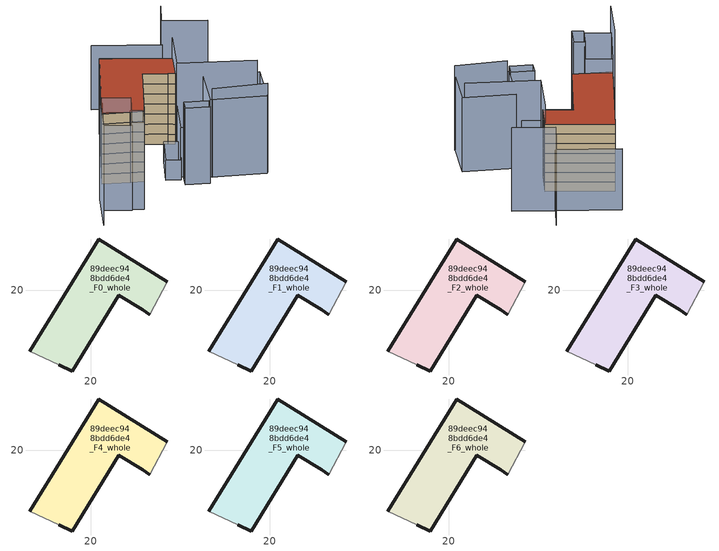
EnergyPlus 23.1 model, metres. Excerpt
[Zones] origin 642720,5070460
89deec948bdd6de4_F0_whole
 floor ground (EU_floor_Construction): 38.43,22.01 34.12,14.11 32.42,15.21 26.72,18.71 15.5,0.5 12.2,2.01 5.2,5.21 21.82,32.32 z0
 wall outside (EU_wall_Construction): 12.2,2.01 15.5,0.5 26.72,18.71 32.42,15.21 34.12,14.11 / 38.43,22.01 21.82,32.32 5.2,5.21 z0:3
 wall adiabatic (EU_wall_Construction): 5.2,5.21 12.2,2.01 / 34.12,14.11 38.43,22.01 z0:3
89deec948bdd6de4_F1_whole
 floor to 89deec948bdd6de4_F0_whole (EU_floor_Construction): 38.43,22.01 34.12,14.11 32.42,15.21 26.72,18.71 15.5,0.5 12.2,2.01 5.2,5.21 21.82,32.32 z3
 wall outside (EU_wall_Construction): 12.2,2.01 15.5,0.5 26.72,18.71 32.42,15.21 34.12,14.11 / 38.43,22.01 21.82,32.32 5.2,5.21 z3:6
 wall adiabatic (EU_wall_Construction): 5.2,5.21 12.2,2.01 / 34.12,14.11 38.43,22.01 z3:6
89deec948bdd6de4_F2_whole
 floor to 89deec948bdd6de4_F1_whole (EU_floor_Construction): 38.43,22.01 34.12,14.11 32.42,15.21 26.72,18.71 15.5,0.5 12.2,2.01 5.2,5.21 21.82,32.32 z6
 wall outside (EU_wall_Construction): 12.2,2.01 15.5,0.5 26.72,18.71 32.42,15.21 34.12,14.11 / 38.43,22.01 21.82,32.32 5.2,5.21 z6:9
 wall adiabatic (EU_wall_Construction): 5.2,5.21 12.2,2.01 / 34.12,14.11 38.43,22.01 z6:9
89deec948bdd6de4_F3_whole
 floor to 89deec948bdd6de4_F2_whole (EU_floor_Construction): 38.43,22.01 34.12,14.11 32.42,15.21 26.72,18.71 15.5,0.5 12.2,2.01 5.2,5.21 21.82,32.32 z9
 wall outside (EU_wall_Construction): 12.2,2.01 15.5,0.5 26.72,18.71 32.42,15.21 34.12,14.11 / 38.43,22.01 21.82,32.32 5.2,5.21 z9:12
 wall adiabatic (EU_wall_Construction): 5.2,5.21 12.2,2.01 / 34.12,14.11 38.43,22.01 z9:12
89deec948bdd6de4_F4_whole
 floor to 89deec948bdd6de4_F3_whole (EU_floor_Construction): 38.43,22.01 34.12,14.11 32.42,15.21 26.72,18.71 15.5,0.5 12.2,2.01 5.2,5.21 21.82,32.32 z12
 wall outside (EU_wall_Construction): 12.2,2.01 15.5,0.5 26.72,18.71 32.42,15.21 34.12,14.11 / 38.43,22.01 21.82,32.32 5.2,5.21 z12:15
 wall adiabatic (EU_wall_Construction): 5.2,5.21 12.2,2.01 / 34.12,14.11 38.43,22.01 z12:15
89deec948bdd6de4_F5_whole
 floor to 89deec948bdd6de4_F4_whole (EU_floor_Construction): 38.43,22.01 34.12,14.11 32.42,15.21 26.72,18.71 15.5,0.5 12.2,2.01 5.2,5.21 21.82,32.32 z15
 wall outside (EU_wall_Construction): 12.2,2.01 15.5,0.5 26.72,18.71 32.42,15.21 34.12,14.11 / 38.43,22.01 21.82,32.32 5.2,5.21 z15:18
 wall adiabatic (EU_wall_Construction): 5.2,5.21 12.2,2.01 / 34.12,14.11 38.43,22.01 z15:18
89deec948bdd6de4_F6_whole
 floor to 89deec948bdd6de4_F5_whole (EU_floor_Construction): 38.43,22.01 34.12,14.11 32.42,15.21 26.72,18.71 15.5,0.5 12.2,2.01 5.2,5.21 21.82,32.32 z18
 wall outside (EU_wall_Construction): 12.2,2.01 15.5,0.5 26.72,18.71 32.42,15.21 34.12,14.11 / 38.43,22.01 21.82,32.32 5.2,5.21 z18:21
 wall adiabatic (EU_wall_Construction): 5.2,5.21 12.2,2.01 / 34.12,14.11 38.43,22.01 z18:21
 roof outside (EU_roof_Construction): 34.12,14.11 38.43,22.01 21.82,32.32 5.2,5.21 12.2,2.01 15.5,0.5 26.72,18.71 32.42,15.21 z21
shading: -6.92,-14.6 0.22,-1.48 z0:29.4; 32.09,-7.1 46.02,-12.64 z0:26.5; 7.3,-5.5 10.2,-7.1 / 10.2,-7.1 6.99,-12.91 / 6.99,-12.91 4.09,-11.31 / 4.09,-11.31 7.3,-5.5 z0:26.1; 29.76,-9.83 23.71,-7 / 23.71,-7 25.17,-3.88 / 25.17,-3.88 31.21,-6.71 / 31.21,-6.71 29.76,-9.83 z0:22.9; 45.52,-13.22 31.69,-6.91 / 31.69,-6.91 37.43,5.69 / 37.43,5.69 51.26,-0.61 / 51.26,-0.61 45.52,-13.22 z0:23.2; -2.51,-7.5 5.66,5.97 / 5.66,5.97 12.2,2.01 / 12.2,2.01 4.03,-11.47 / 4.03,-11.47 -2.51,-7.5 z0:25.4; 52.54,26.81 42.07,33.22 / 42.07,33.22 46.54,40.52 z0:26.2; 26.11,7.22 29.61,5.19 / 29.61,5.19 24.31,-3.94 / 24.31,-3.94 20.81,-1.9 / 20.81,-1.9 26.11,7.22 z0:6; 25.01,-2.7 31.36,8.99 / 31.36,8.99 36.12,6.4 / 36.12,6.4 29.77,-5.29 / 29.77,-5.29 25.01,-2.7 z0:14.8; 50.13,-1.11 31.32,8.9 / 31.32,8.9 38.32,22.07 z0:27.2; 42.23,33.12 26.12,42.73 z0:19.1
[Building]
EU S2 Campaign: North Axis=0; Terrain=City; Solar Distribution=FullExterior
[Site:Location]
Lyon-Bron: Latitude=45.75; Longitude=5; Time Zone=1; Elevation=198
[SizingPeriod:WeatherFileDays]
AnnualSizingPeriod: Begin Month=1; Begin Day of Month=1; End Month=12; End Day of Month=31; Day of Week for Start Day=Monday; Use Weather File Daylight Saving Period=No; Use Weather File Rain and Snow Indicators=No
[MATERIAL]
EU_InternalMass_Material: Roughness=MediumRough; Thickness=0.1; Conductivity=1; Density=1800; Specific Heat=900; Thermal Absorptance=0.9; Solar Absorptance=0.7; Visible Absorptance=0.7
[MATERIAL:NOMASS] Roughness=MediumRough; Thermal Absorptance=0.9; Solar Absorptance=0.7; Visible Absorptance=0.7
Name | Thermal Resistance
EU_wall_NoMass | 0.370959
EU_roof_NoMass | 0.369943
EU_floor_NoMass | 0.443696
[CONSTRUCTION]
EU_wall_Construction: EU_wall_NoMass
EU_roof_Construction: EU_roof_NoMass
EU_floor_Construction: EU_floor_NoMass
EU_InternalMass_Construction: EU_InternalMass_Material
[ZONE] Type=1; Multiplier=1; Ceiling Height=autocalculate; Volume=1279.72; Floor Area=autocalculate; Part of Total Floor Area=Yes
89deec948bdd6de4_F0_whole; 89deec948bdd6de4_F1_whole; 89deec948bdd6de4_F2_whole; 89deec948bdd6de4_F3_whole; 89deec948bdd6de4_F4_whole; 89deec948bdd6de4_F5_whole; 89deec948bdd6de4_F6_whole
[INTERNALMASS] Construction=EU_InternalMass_Construction; Surface Area=426.572
Name | Zone or ZoneList
89deec948bdd6de4_F0_whole_EU_InternalMass | 89deec948bdd6de4_F0_whole
89deec948bdd6de4_F1_whole_EU_InternalMass | 89deec948bdd6de4_F1_whole
89deec948bdd6de4_F2_whole_EU_InternalMass | 89deec948bdd6de4_F2_whole
89deec948bdd6de4_F3_whole_EU_InternalMass | 89deec948bdd6de4_F3_whole
89deec948bdd6de4_F4_whole_EU_InternalMass | 89deec948bdd6de4_F4_whole
89deec948bdd6de4_F5_whole_EU_InternalMass | 89deec948bdd6de4_F5_whole
89deec948bdd6de4_F6_whole_EU_InternalMass | 89deec948bdd6de4_F6_whole
[OTHEREQUIPMENT] Fuel Type=Electricity; Design Level Calculation Method=Watts/Area; Power per Zone Floor Area=1; Fraction Latent=0; Fraction Radiant=0; Fraction Lost=0; Carbon Dioxide Generation Rate=0; EndUse Subcategory=EU_Step8_InternalGains
Name | Zone or ZoneList or Space or SpaceList | Schedule
EU_Step8_InternalGain_89deec948bdd6de4_F0_whole_f000 | 89deec948bdd6de4_F0_whole | EU_Step8_GainSchedule_89deec948bdd6de4_F0_whole_f000
EU_Step8_InternalGain_89deec948bdd6de4_F1_whole_f000 | 89deec948bdd6de4_F1_whole | EU_Step8_GainSchedule_89deec948bdd6de4_F1_whole_f000
EU_Step8_InternalGain_89deec948bdd6de4_F2_whole_f000 | 89deec948bdd6de4_F2_whole | EU_Step8_GainSchedule_89deec948bdd6de4_F2_whole_f000
EU_Step8_InternalGain_89deec948bdd6de4_F3_whole_f000 | 89deec948bdd6de4_F3_whole | EU_Step8_GainSchedule_89deec948bdd6de4_F3_whole_f000
EU_Step8_InternalGain_89deec948bdd6de4_F4_whole_f000 | 89deec948bdd6de4_F4_whole | EU_Step8_GainSchedule_89deec948bdd6de4_F4_whole_f000
EU_Step8_InternalGain_89deec948bdd6de4_F5_whole_f000 | 89deec948bdd6de4_F5_whole | EU_Step8_GainSchedule_89deec948bdd6de4_F5_whole_f000
EU_Step8_InternalGain_89deec948bdd6de4_F6_whole_f000 | 89deec948bdd6de4_F6_whole | EU_Step8_GainSchedule_89deec948bdd6de4_F6_whole_f000
[ZONEVENTILATION:DESIGNFLOWRATE] Schedule=EU_AlwaysOn; Design Flow Rate Calculation Method=AirChanges/Hour; Air Changes per Hour=0.44192; Ventilation Type=Natural; Fan Pressure Rise=0; Fan Total Efficiency=1; Constant Term Coefficient=1; Temperature Term Coefficient=0; Velocity Term Coefficient=0; Velocity Squared Term Coefficient=0; Minimum Indoor Temperature=-100; Maximum Indoor Temperature=100; Delta Temperature=-100; Minimum Outdoor Temperature=-100; Maximum Outdoor Temperature=100; Maximum Wind Speed=40
Name | Zone or ZoneList or Space or SpaceList
EU_ConstantAir_89deec948bdd6de4_F0_whole | 89deec948bdd6de4_F0_whole
EU_ConstantAir_89deec948bdd6de4_F1_whole | 89deec948bdd6de4_F1_whole
EU_ConstantAir_89deec948bdd6de4_F2_whole | 89deec948bdd6de4_F2_whole
EU_ConstantAir_89deec948bdd6de4_F3_whole | 89deec948bdd6de4_F3_whole
EU_ConstantAir_89deec948bdd6de4_F4_whole | 89deec948bdd6de4_F4_whole
EU_ConstantAir_89deec948bdd6de4_F5_whole | 89deec948bdd6de4_F5_whole
EU_ConstantAir_89deec948bdd6de4_F6_whole | 89deec948bdd6de4_F6_whole
[HVACTEMPLATE:THERMOSTAT] Constant Heating Setpoint=20; Constant Cooling Setpoint=50
EU_HeatOnly_89deec948bdd6de4_F0_whole; EU_HeatOnly_89deec948bdd6de4_F1_whole; EU_HeatOnly_89deec948bdd6de4_F2_whole; EU_HeatOnly_89deec948bdd6de4_F3_whole; EU_HeatOnly_89deec948bdd6de4_F4_whole; EU_HeatOnly_89deec948bdd6de4_F5_whole; EU_HeatOnly_89deec948bdd6de4_F6_whole
[HVACTEMPLATE:ZONE:IDEALLOADSAIRSYSTEM] System Availability Schedule=EU_AlwaysOn; Maximum Heating Supply Air Temperature=50; Minimum Cooling Supply Air Temperature=13; Maximum Heating Supply Air Humidity Ratio=0.0156; Minimum Cooling Supply Air Humidity Ratio=0.0077; Heating Limit=NoLimit; Cooling Limit=NoLimit; Heating Availability Schedule=EU_AlwaysOn; Cooling Availability Schedule=EU_CoolingOff; Dehumidification Control Type=ConstantSensibleHeatRatio; Cooling Sensible Heat Ratio=0.7; Dehumidification Setpoint=60; Humidification Control Type=None; Humidification Setpoint=30; Outdoor Air Method=None; Outdoor Air Flow Rate per Person=0.00944; Outdoor Air Flow Rate per Zone Floor Area=0; Outdoor Air Flow Rate per Zone=0; Demand Controlled Ventilation Type=None; Outdoor Air Economizer Type=NoEconomizer; Heat Recovery Type=None; Sensible Heat Recovery Effectiveness=0.7; Latent Heat Recovery Effectiveness=0.65
Name | Template Thermostat
89deec948bdd6de4_F0_whole | EU_HeatOnly_89deec948bdd6de4_F0_whole
89deec948bdd6de4_F1_whole | EU_HeatOnly_89deec948bdd6de4_F1_whole
89deec948bdd6de4_F2_whole | EU_HeatOnly_89deec948bdd6de4_F2_whole
89deec948bdd6de4_F3_whole | EU_HeatOnly_89deec948bdd6de4_F3_whole
89deec948bdd6de4_F4_whole | EU_HeatOnly_89deec948bdd6de4_F4_whole
89deec948bdd6de4_F5_whole | EU_HeatOnly_89deec948bdd6de4_F5_whole
89deec948bdd6de4_F6_whole | EU_HeatOnly_89deec948bdd6de4_F6_whole
[SIZING:ZONE] Zone Cooling Design Supply Air Temperature Input Method=SupplyAirTemperature; Zone Cooling Design Supply Air Temperature=13; Zone Heating Design Supply Air Temperature Input Method=SupplyAirTemperature; Zone Heating Design Supply Air Temperature=50; Zone Cooling Design Supply Air Humidity Ratio=0.008; Zone Heating Design Supply Air Humidity Ratio=0.008; Cooling Design Air Flow Method=DesignDay; Cooling Design Air Flow Rate=0; Cooling Minimum Air Flow per Zone Floor Area=0.000762; Cooling Minimum Air Flow=0; Cooling Minimum Air Flow Fraction=0.2; Heating Design Air Flow Method=DesignDay; Heating Design Air Flow Rate=0; Heating Maximum Air Flow per Zone Floor Area=0.002032; Heating Maximum Air Flow=0.141576; Heating Maximum Air Flow Fraction=0.3; Account for Dedicated Outdoor Air System=No; Dedicated Outdoor Air System Control Strategy=NeutralSupplyAir; Dedicated Outdoor Air Low Setpoint Temperature for Design=autosize; Dedicated Outdoor Air High Setpoint Temperature for Design=autosize; Zone Load Sizing Method=Sensible Load Only No Latent Load; Zone Latent Cooling Design Supply Air Humidity Ratio Input Method=HumidityRatioDifference; Zone Cooling Design Supply Air Humidity Ratio Difference=0.005; Zone Latent Heating Design Supply Air Humidity Ratio Input Method=HumidityRatioDifference; Zone Humidification Design Supply Air Humidity Ratio Difference=0.005
89deec948bdd6de4_F0_whole; 89deec948bdd6de4_F1_whole; 89deec948bdd6de4_F2_whole; 89deec948bdd6de4_F3_whole; 89deec948bdd6de4_F4_whole; 89deec948bdd6de4_F5_whole; 89deec948bdd6de4_F6_whole
[SCHEDULE:CONSTANT]
Name | Hourly Value
EU_AlwaysOn | 1
EU_CoolingOff | 0
[SCHEDULE:FILE] Column Number=1; Rows to Skip at Top=0; Number of Hours of Data=8760; Column Separator=Comma; Interpolate to Timestep=No; Minutes per Item=60; Adjust Schedule for Daylight Savings=Yes
Name | File
EU_Step8_GainSchedule_89deec948bdd6de4_F0_whole_f000 | ../../schedules/89deec948bdd6de4/89deec948bdd6de4_F0_whole_f000_gain.csv
EU_Step8_GainSchedule_89deec948bdd6de4_F1_whole_f000 | ../../schedules/89deec948bdd6de4/89deec948bdd6de4_F1_whole_f000_gain.csv
EU_Step8_GainSchedule_89deec948bdd6de4_F2_whole_f000 | ../../schedules/89deec948bdd6de4/89deec948bdd6de4_F2_whole_f000_gain.csv
EU_Step8_GainSchedule_89deec948bdd6de4_F3_whole_f000 | ../../schedules/89deec948bdd6de4/89deec948bdd6de4_F3_whole_f000_gain.csv
EU_Step8_GainSchedule_89deec948bdd6de4_F4_whole_f000 | ../../schedules/89deec948bdd6de4/89deec948bdd6de4_F4_whole_f000_gain.csv
EU_Step8_GainSchedule_89deec948bdd6de4_F5_whole_f000 | ../../schedules/89deec948bdd6de4/89deec948bdd6de4_F5_whole_f000_gain.csv
EU_Step8_GainSchedule_89deec948bdd6de4_F6_whole_f000 | ../../schedules/89deec948bdd6de4/89deec948bdd6de4_F6_whole_f000_gain.csv
